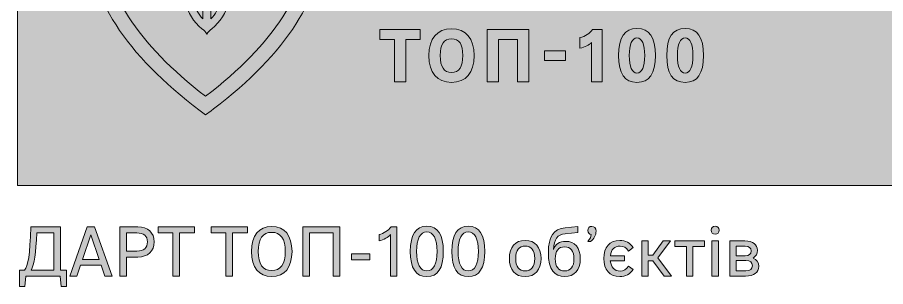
# Model space of a CAD drawing. Header units: millimetres. Extents: x -1334 to 1514, y -1037 to 10.
# Drawn here: x -1071.6 to -948.5, y -1036.4 to -998.2 of the extents above; entities that cross this region are included whole.
import ezdxf

# ---------------------------------------------------------------- set-up
doc = ezdxf.new("R2010")
doc.units = ezdxf.units.MM
doc.header["$MEASUREMENT"] = 0
doc.layers.add('bg', color=7, linetype='Continuous', lineweight=0)
doc.layers.add('icons', color=7, linetype='Continuous', lineweight=0)

# ---------------------------------------------------------------- blocks, each defined once
blk = doc.blocks.new('Block_4')
at = {"layer": 'bg'}
for points in [[(-1020.22, -1001.32), (-1018.15, -1001.32), (-1018.15, -1007.31), (-1016.54, -1007.31), (-1016.54, -1001.32), (-1014.48, -1001.32), (-1014.48, -999.9), (-1020.22, -999.9)], [(-1005, -1007.31), (-1003.39, -1007.31), (-1003.39, -1001.32), (-1000.68, -1001.32), (-1000.68, -1007.31), (-999.07, -1007.31), (-999.07, -999.9), (-1005, -999.9)], [(-996.89, -1004.31), (-993.89, -1004.31), (-993.89, -1002.94), (-996.89, -1002.94)]]:
    blk.add_lwpolyline(points, close=True, dxfattribs=at)
for points, knots in [([(-1044.93, -970), (-1054.15, -970), (-1061.63, -977.47), (-1061.63, -986.68), (-1061.63, -995.2), (-1056.29, -1003.44), (-1045.72, -1011.41), (-1045.72, -1011.41), (-1044.93, -1012), (-1044.93, -1012), (-1044.93, -1012), (-1044.14, -1011.41), (-1044.14, -1011.41), (-1044.14, -1011.41), (-1043.82, -1011.17), (-1043.82, -1011.17), (-1033.45, -1003.28), (-1028.21, -995.11), (-1028.21, -986.68), (-1028.21, -977.47), (-1035.7, -970), (-1044.93, -970)], [0, 0, 0, 0, 1, 1, 1, 2, 2, 2, 3, 3, 3, 4, 4, 4, 5, 5, 5, 6, 6, 6, 7, 7, 7, 7]), ([(-1044.93, -1009.37), (-1054.62, -1001.94), (-1059.53, -994.31), (-1059.53, -986.68), (-1059.53, -978.64), (-1052.98, -972.1), (-1044.93, -972.1), (-1036.87, -972.1), (-1030.32, -978.64), (-1030.32, -986.68), (-1030.32, -994.31), (-1035.23, -1001.95), (-1044.93, -1009.37)], [0, 0, 0, 0, 1, 1, 1, 2, 2, 2, 3, 3, 3, 4, 4, 4, 4]), ([(-1041.58, -985.16), (-1041.58, -985.16), (-1042.14, -989.78), (-1042.14, -989.78), (-1042.14, -989.78), (-1041.89, -989.76), (-1041.89, -989.76), (-1041.36, -989.76), (-1040.88, -990.13), (-1040.78, -990.67), (-1040.65, -991.28), (-1041.05, -991.88), (-1041.67, -992), (-1041.67, -992), (-1042.36, -992.14), (-1042.36, -992.14), (-1042.59, -991.7), (-1042.82, -991.27), (-1043.04, -990.82), (-1043.69, -989.21), (-1044.22, -987.55), (-1044.18, -985.79), (-1044.16, -983.89), (-1043.92, -982), (-1043.89, -980.12), (-1043.89, -979.25), (-1044.21, -978.47), (-1044.75, -977.87), (-1044.75, -977.87), (-1044.75, -977.87), (-1044.75, -977.87), (-1045.29, -978.47), (-1045.61, -979.25), (-1045.61, -980.12), (-1045.58, -982.01), (-1045.35, -983.9), (-1045.33, -985.79), (-1045.28, -987.55), (-1045.82, -989.2), (-1046.46, -990.82), (-1046.68, -991.27), (-1046.91, -991.7), (-1047.14, -992.14), (-1047.14, -992.14), (-1047.83, -992), (-1047.83, -992), (-1048.45, -991.88), (-1048.85, -991.28), (-1048.72, -990.67), (-1048.62, -990.13), (-1048.14, -989.76), (-1047.61, -989.76), (-1047.61, -989.76), (-1047.36, -989.78), (-1047.36, -989.78), (-1047.36, -989.78), (-1047.92, -985.16), (-1047.92, -985.16), (-1048.1, -983.1), (-1049.17, -981.29), (-1050.74, -980.12), (-1051.01, -979.91), (-1051.3, -979.73), (-1051.6, -979.57), (-1051.6, -979.57), (-1051.6, -995.99), (-1051.6, -995.99), (-1051.6, -995.99), (-1047.78, -995.99), (-1047.78, -995.99), (-1047.5, -997.53), (-1046.64, -998.87), (-1045.45, -999.79), (-1045.16, -999.99), (-1044.92, -1000.24), (-1044.75, -1000.54), (-1044.58, -1000.24), (-1044.34, -999.99), (-1044.05, -999.79), (-1042.86, -998.87), (-1042, -997.53), (-1041.72, -995.99), (-1041.72, -995.99), (-1037.9, -995.99), (-1037.9, -995.99), (-1037.9, -995.99), (-1037.9, -979.57), (-1037.9, -979.57), (-1038.2, -979.73), (-1038.49, -979.91), (-1038.76, -980.12), (-1040.33, -981.29), (-1041.4, -983.1), (-1041.58, -985.16)], [0, 0, 0, 0, 1, 1, 1, 2, 2, 2, 3, 3, 3, 4, 4, 4, 5, 5, 5, 6, 6, 6, 7, 7, 7, 8, 8, 8, 9, 9, 9, 10, 10, 10, 11, 11, 11, 12, 12, 12, 13, 13, 13, 14, 14, 14, 15, 15, 15, 16, 16, 16, 17, 17, 17, 18, 18, 18, 19, 19, 19, 20, 20, 20, 21, 21, 21, 22, 22, 22, 23, 23, 23, 24, 24, 24, 25, 25, 25, 26, 26, 26, 27, 27, 27, 28, 28, 28, 29, 29, 29, 30, 30, 30, 31, 31, 31, 31]), ([(-1045.32, -998.39), (-1045.95, -997.73), (-1046.41, -996.92), (-1046.62, -996.01), (-1046.62, -996.01), (-1045.32, -996.01), (-1045.32, -996.01), (-1045.32, -996.01), (-1045.32, -998.39), (-1045.32, -998.39)], [0, 0, 0, 0, 1, 1, 1, 2, 2, 2, 3, 3, 3, 3]), ([(-1044.18, -998.39), (-1044.18, -998.39), (-1044.18, -996.01), (-1044.18, -996.01), (-1044.18, -996.01), (-1042.88, -996.01), (-1042.88, -996.01), (-1043.09, -996.92), (-1043.55, -997.74), (-1044.18, -998.39)], [0, 0, 0, 0, 1, 1, 1, 2, 2, 2, 3, 3, 3, 3]), ([(-1010.05, -999.81), (-1012.1, -999.81), (-1013.26, -1001.17), (-1013.26, -1003.6), (-1013.26, -1006.03), (-1012.1, -1007.4), (-1010.05, -1007.4), (-1008.01, -1007.4), (-1006.85, -1006.03), (-1006.85, -1003.6), (-1006.85, -1001.17), (-1008.01, -999.81), (-1010.05, -999.81)], [0, 0, 0, 0, 1, 1, 1, 2, 2, 2, 3, 3, 3, 4, 4, 4, 4]), ([(-991.84, -1001.05), (-991.84, -1001.05), (-991.84, -1002.53), (-991.84, -1002.53), (-991.18, -1002.42), (-990.48, -1002.1), (-990.19, -1001.73), (-990.19, -1001.73), (-990.19, -1007.31), (-990.19, -1007.31), (-990.19, -1007.31), (-988.68, -1007.31), (-988.68, -1007.31), (-988.68, -1007.31), (-988.68, -999.9), (-988.68, -999.9), (-988.68, -999.9), (-990.05, -999.9), (-990.05, -999.9), (-990.39, -1000.43), (-991.12, -1000.92), (-991.84, -1001.05)], [0, 0, 0, 0, 1, 1, 1, 2, 2, 2, 3, 3, 3, 4, 4, 4, 5, 5, 5, 6, 6, 6, 7, 7, 7, 7]), ([(-983.75, -999.76), (-985.51, -999.76), (-986.35, -1001.01), (-986.35, -1003.59), (-986.35, -1006.16), (-985.51, -1007.4), (-983.75, -1007.4), (-981.98, -1007.4), (-981.14, -1006.16), (-981.14, -1003.59), (-981.14, -1001.01), (-981.98, -999.76), (-983.75, -999.76)], [0, 0, 0, 0, 1, 1, 1, 2, 2, 2, 3, 3, 3, 4, 4, 4, 4]), ([(-976.92, -999.76), (-978.69, -999.76), (-979.52, -1001.01), (-979.52, -1003.59), (-979.52, -1006.16), (-978.69, -1007.4), (-976.92, -1007.4), (-975.15, -1007.4), (-974.32, -1006.16), (-974.32, -1003.59), (-974.32, -1001.01), (-975.15, -999.76), (-976.92, -999.76)], [0, 0, 0, 0, 1, 1, 1, 2, 2, 2, 3, 3, 3, 4, 4, 4, 4]), ([(-1010.05, -1006), (-1011.12, -1006), (-1011.65, -1005.2), (-1011.65, -1003.6), (-1011.65, -1002), (-1011.12, -1001.21), (-1010.05, -1001.21), (-1008.98, -1001.21), (-1008.45, -1002), (-1008.45, -1003.58), (-1008.45, -1005.2), (-1008.98, -1006), (-1010.05, -1006)], [0, 0, 0, 0, 1, 1, 1, 2, 2, 2, 3, 3, 3, 4, 4, 4, 4]), ([(-983.75, -1006.08), (-984.45, -1006.08), (-984.85, -1005.19), (-984.85, -1003.59), (-984.85, -1001.99), (-984.45, -1001.09), (-983.75, -1001.09), (-983.04, -1001.09), (-982.65, -1001.99), (-982.65, -1003.59), (-982.65, -1005.19), (-983.04, -1006.08), (-983.75, -1006.08)], [0, 0, 0, 0, 1, 1, 1, 2, 2, 2, 3, 3, 3, 4, 4, 4, 4]), ([(-976.92, -1006.08), (-977.63, -1006.08), (-978.02, -1005.19), (-978.02, -1003.59), (-978.02, -1001.99), (-977.63, -1001.09), (-976.92, -1001.09), (-976.21, -1001.09), (-975.82, -1001.99), (-975.82, -1003.59), (-975.82, -1005.19), (-976.21, -1006.08), (-976.92, -1006.08)], [0, 0, 0, 0, 1, 1, 1, 2, 2, 2, 3, 3, 3, 4, 4, 4, 4])]:
    blk.add_open_spline(points, degree=3, knots=knots, dxfattribs=at)
blk = doc.blocks.new('Block_34')
at = {"layer": 'icons', "true_color": 0x231f20, "transparency": 33554687}
h = blk.add_hatch(color=250, dxfattribs=at)
h.dxf.hatch_style = 2
edge = h.paths.add_edge_path()
edge.add_spline(control_points=[(-1066.47, -1034.04), (-1066.47, -1034.04), (-1066.47, -1028.74), (-1066.47, -1028.74), (-1066.47, -1028.74), (-1068.88, -1028.74), (-1068.88, -1028.74), (-1069.03, -1031.66), (-1069.21, -1033.19), (-1069.67, -1034.04), (-1069.67, -1034.04), (-1066.47, -1034.04), (-1066.47, -1034.04)], knot_values=[0, 0, 0, 0, 1, 1, 1, 2, 2, 2, 3, 3, 3, 4, 4, 4, 4], degree=3, periodic=0)
edge = h.paths.add_edge_path()
edge.add_spline(control_points=[(-1071.33, -1034.04), (-1071.33, -1034.04), (-1070.64, -1034.04), (-1070.64, -1034.04), (-1070.06, -1033.36), (-1069.88, -1031.91), (-1069.7, -1027.89), (-1069.7, -1027.89), (-1065.53, -1027.89), (-1065.53, -1027.89), (-1065.53, -1027.89), (-1065.53, -1034.04), (-1065.53, -1034.04), (-1065.53, -1034.04), (-1064.66, -1034.04), (-1064.66, -1034.04), (-1064.66, -1034.04), (-1064.66, -1036.36), (-1064.66, -1036.36), (-1064.66, -1036.36), (-1065.41, -1036.36), (-1065.41, -1036.36), (-1065.41, -1036.36), (-1065.56, -1034.86), (-1065.56, -1034.86), (-1065.56, -1034.86), (-1070.44, -1034.86), (-1070.44, -1034.86), (-1070.44, -1034.86), (-1070.59, -1036.36), (-1070.59, -1036.36), (-1070.59, -1036.36), (-1071.33, -1036.36), (-1071.33, -1036.36), (-1071.33, -1036.36), (-1071.33, -1034.04), (-1071.33, -1034.04)], knot_values=[0, 0, 0, 0, 1, 1, 1, 2, 2, 2, 3, 3, 3, 4, 4, 4, 5, 5, 5, 6, 6, 6, 7, 7, 7, 8, 8, 8, 9, 9, 9, 10, 10, 10, 11, 11, 11, 12, 12, 12, 12], degree=3, periodic=0)
h = blk.add_hatch(color=250, dxfattribs=at)
h.dxf.hatch_style = 2
edge = h.paths.add_edge_path()
edge.add_spline(control_points=[(-1060.02, -1032.5), (-1060.02, -1032.5), (-1061.21, -1029.03), (-1061.21, -1029.03), (-1061.21, -1029.03), (-1062.4, -1032.5), (-1062.4, -1032.5), (-1062.4, -1032.5), (-1060.02, -1032.5), (-1060.02, -1032.5)], knot_values=[0, 0, 0, 0, 1, 1, 1, 2, 2, 2, 3, 3, 3, 3], degree=3, periodic=0)
edge = h.paths.add_edge_path()
edge.add_spline(control_points=[(-1059.75, -1033.3), (-1059.75, -1033.3), (-1062.67, -1033.3), (-1062.67, -1033.3), (-1062.67, -1033.3), (-1063.2, -1034.86), (-1063.2, -1034.86), (-1063.2, -1034.86), (-1064.21, -1034.86), (-1064.21, -1034.86), (-1064.21, -1034.86), (-1061.73, -1027.89), (-1061.73, -1027.89), (-1061.73, -1027.89), (-1060.68, -1027.89), (-1060.68, -1027.89), (-1060.68, -1027.89), (-1058.21, -1034.86), (-1058.21, -1034.86), (-1058.21, -1034.86), (-1059.21, -1034.86), (-1059.21, -1034.86), (-1059.21, -1034.86), (-1059.75, -1033.3), (-1059.75, -1033.3)], knot_values=[0, 0, 0, 0, 1, 1, 1, 2, 2, 2, 3, 3, 3, 4, 4, 4, 5, 5, 5, 6, 6, 6, 7, 7, 7, 8, 8, 8, 8], degree=3, periodic=0)
h = blk.add_hatch(color=250, dxfattribs=at)
h.dxf.hatch_style = 2
edge = h.paths.add_edge_path()
edge.add_spline(control_points=[(-1054.68, -1028.74), (-1054.68, -1028.74), (-1056.17, -1028.74), (-1056.17, -1028.74), (-1056.17, -1028.74), (-1056.17, -1031.32), (-1056.17, -1031.32), (-1056.17, -1031.32), (-1054.67, -1031.32), (-1054.67, -1031.32), (-1053.72, -1031.32), (-1053.19, -1030.85), (-1053.19, -1030.01), (-1053.19, -1029.18), (-1053.72, -1028.74), (-1054.68, -1028.74)], knot_values=[0, 0, 0, 0, 1, 1, 1, 2, 2, 2, 3, 3, 3, 4, 4, 4, 5, 5, 5, 5], degree=3, periodic=0)
edge = h.paths.add_edge_path()
edge.add_spline(control_points=[(-1056.17, -1034.86), (-1056.17, -1034.86), (-1057.11, -1034.86), (-1057.11, -1034.86), (-1057.11, -1034.86), (-1057.11, -1027.89), (-1057.11, -1027.89), (-1057.11, -1027.89), (-1054.55, -1027.89), (-1054.55, -1027.89), (-1053.13, -1027.89), (-1052.23, -1028.71), (-1052.23, -1030.01), (-1052.23, -1031.33), (-1053.14, -1032.16), (-1054.55, -1032.16), (-1054.55, -1032.16), (-1056.17, -1032.16), (-1056.17, -1032.16), (-1056.17, -1032.16), (-1056.17, -1034.86), (-1056.17, -1034.86)], knot_values=[0, 0, 0, 0, 1, 1, 1, 2, 2, 2, 3, 3, 3, 4, 4, 4, 5, 5, 5, 6, 6, 6, 7, 7, 7, 7], degree=3, periodic=0)
h = blk.add_hatch(color=250, dxfattribs=at)
h.dxf.hatch_style = 2
edge = h.paths.add_edge_path()
edge.add_spline(control_points=[(-1048.62, -1034.86), (-1048.62, -1034.86), (-1049.57, -1034.86), (-1049.57, -1034.86), (-1049.57, -1034.86), (-1049.57, -1028.74), (-1049.57, -1028.74), (-1049.57, -1028.74), (-1051.68, -1028.74), (-1051.68, -1028.74), (-1051.68, -1028.74), (-1051.68, -1027.89), (-1051.68, -1027.89), (-1051.68, -1027.89), (-1046.5, -1027.89), (-1046.5, -1027.89), (-1046.5, -1027.89), (-1046.5, -1028.74), (-1046.5, -1028.74), (-1046.5, -1028.74), (-1048.62, -1028.74), (-1048.62, -1028.74), (-1048.62, -1028.74), (-1048.62, -1034.86), (-1048.62, -1034.86)], knot_values=[0, 0, 0, 0, 1, 1, 1, 2, 2, 2, 3, 3, 3, 4, 4, 4, 5, 5, 5, 6, 6, 6, 7, 7, 7, 8, 8, 8, 8], degree=3, periodic=0)
h = blk.add_hatch(color=250, dxfattribs=at)
h.dxf.hatch_style = 2
edge = h.paths.add_edge_path()
edge.add_spline(control_points=[(-1041.1, -1034.86), (-1041.1, -1034.86), (-1042.05, -1034.86), (-1042.05, -1034.86), (-1042.05, -1034.86), (-1042.05, -1028.74), (-1042.05, -1028.74), (-1042.05, -1028.74), (-1044.16, -1028.74), (-1044.16, -1028.74), (-1044.16, -1028.74), (-1044.16, -1027.89), (-1044.16, -1027.89), (-1044.16, -1027.89), (-1038.98, -1027.89), (-1038.98, -1027.89), (-1038.98, -1027.89), (-1038.98, -1028.74), (-1038.98, -1028.74), (-1038.98, -1028.74), (-1041.1, -1028.74), (-1041.1, -1028.74), (-1041.1, -1028.74), (-1041.1, -1034.86), (-1041.1, -1034.86)], knot_values=[0, 0, 0, 0, 1, 1, 1, 2, 2, 2, 3, 3, 3, 4, 4, 4, 5, 5, 5, 6, 6, 6, 7, 7, 7, 8, 8, 8, 8], degree=3, periodic=0)
h = blk.add_hatch(color=250, dxfattribs=at)
h.dxf.hatch_style = 2
edge = h.paths.add_edge_path()
edge.add_spline(control_points=[(-1037.48, -1031.38), (-1037.48, -1033.13), (-1036.81, -1034.09), (-1035.55, -1034.09), (-1034.3, -1034.09), (-1033.63, -1033.13), (-1033.63, -1031.37), (-1033.63, -1029.6), (-1034.3, -1028.66), (-1035.55, -1028.66), (-1036.81, -1028.66), (-1037.48, -1029.61), (-1037.48, -1031.38)], knot_values=[0, 0, 0, 0, 1, 1, 1, 2, 2, 2, 3, 3, 3, 4, 4, 4, 4], degree=3, periodic=0)
edge = h.paths.add_edge_path()
edge.add_spline(control_points=[(-1032.68, -1031.38), (-1032.68, -1033.64), (-1033.73, -1034.94), (-1035.55, -1034.94), (-1037.38, -1034.94), (-1038.43, -1033.64), (-1038.43, -1031.38), (-1038.43, -1029.1), (-1037.38, -1027.81), (-1035.55, -1027.81), (-1033.73, -1027.81), (-1032.68, -1029.1), (-1032.68, -1031.38)], knot_values=[0, 0, 0, 0, 1, 1, 1, 2, 2, 2, 3, 3, 3, 4, 4, 4, 4], degree=3, periodic=0)
h = blk.add_hatch(color=250, dxfattribs=at)
h.dxf.hatch_style = 2
edge = h.paths.add_edge_path()
edge.add_spline(control_points=[(-1030.21, -1034.86), (-1030.21, -1034.86), (-1031.16, -1034.86), (-1031.16, -1034.86), (-1031.16, -1034.86), (-1031.16, -1027.89), (-1031.16, -1027.89), (-1031.16, -1027.89), (-1025.89, -1027.89), (-1025.89, -1027.89), (-1025.89, -1027.89), (-1025.89, -1034.86), (-1025.89, -1034.86), (-1025.89, -1034.86), (-1026.84, -1034.86), (-1026.84, -1034.86), (-1026.84, -1034.86), (-1026.84, -1028.74), (-1026.84, -1028.74), (-1026.84, -1028.74), (-1030.21, -1028.74), (-1030.21, -1028.74), (-1030.21, -1028.74), (-1030.21, -1034.86), (-1030.21, -1034.86)], knot_values=[0, 0, 0, 0, 1, 1, 1, 2, 2, 2, 3, 3, 3, 4, 4, 4, 5, 5, 5, 6, 6, 6, 7, 7, 7, 8, 8, 8, 8], degree=3, periodic=0)
h = blk.add_hatch(color=250, dxfattribs=at)
h.dxf.hatch_style = 2
edge = h.paths.add_edge_path()
edge.add_spline(control_points=[(-1017.8, -1034.86), (-1017.8, -1034.86), (-1018.7, -1034.86), (-1018.7, -1034.86), (-1018.7, -1034.86), (-1018.7, -1028.98), (-1018.7, -1028.98), (-1018.99, -1029.34), (-1019.68, -1029.7), (-1020.33, -1029.87), (-1020.33, -1029.87), (-1020.33, -1028.99), (-1020.33, -1028.99), (-1019.66, -1028.81), (-1019.01, -1028.39), (-1018.63, -1027.89), (-1018.63, -1027.89), (-1017.8, -1027.89), (-1017.8, -1027.89), (-1017.8, -1027.89), (-1017.8, -1034.86), (-1017.8, -1034.86)], knot_values=[0, 0, 0, 0, 1, 1, 1, 2, 2, 2, 3, 3, 3, 4, 4, 4, 5, 5, 5, 6, 6, 6, 7, 7, 7, 7], degree=3, periodic=0)
h = blk.add_hatch(color=250, dxfattribs=at)
h.dxf.hatch_style = 2
edge = h.paths.add_edge_path()
edge.add_spline(control_points=[(-1015, -1031.37), (-1015, -1033.15), (-1014.49, -1034.14), (-1013.56, -1034.14), (-1012.62, -1034.14), (-1012.11, -1033.15), (-1012.11, -1031.37), (-1012.11, -1029.57), (-1012.62, -1028.59), (-1013.56, -1028.59), (-1014.49, -1028.59), (-1015, -1029.57), (-1015, -1031.37)], knot_values=[0, 0, 0, 0, 1, 1, 1, 2, 2, 2, 3, 3, 3, 4, 4, 4, 4], degree=3, periodic=0)
edge = h.paths.add_edge_path()
edge.add_spline(control_points=[(-1013.56, -1027.79), (-1011.99, -1027.79), (-1011.22, -1028.99), (-1011.22, -1031.37), (-1011.22, -1033.73), (-1011.99, -1034.94), (-1013.56, -1034.94), (-1015.11, -1034.94), (-1015.9, -1033.73), (-1015.9, -1031.37), (-1015.9, -1028.99), (-1015.11, -1027.79), (-1013.56, -1027.79)], knot_values=[0, 0, 0, 0, 1, 1, 1, 2, 2, 2, 3, 3, 3, 4, 4, 4, 4], degree=3, periodic=0)
h = blk.add_hatch(color=250, dxfattribs=at)
h.dxf.hatch_style = 2
edge = h.paths.add_edge_path()
edge.add_spline(control_points=[(-1009.12, -1031.37), (-1009.12, -1033.15), (-1008.61, -1034.14), (-1007.68, -1034.14), (-1006.74, -1034.14), (-1006.23, -1033.15), (-1006.23, -1031.37), (-1006.23, -1029.57), (-1006.74, -1028.59), (-1007.68, -1028.59), (-1008.61, -1028.59), (-1009.12, -1029.57), (-1009.12, -1031.37)], knot_values=[0, 0, 0, 0, 1, 1, 1, 2, 2, 2, 3, 3, 3, 4, 4, 4, 4], degree=3, periodic=0)
edge = h.paths.add_edge_path()
edge.add_spline(control_points=[(-1007.68, -1027.79), (-1006.11, -1027.79), (-1005.34, -1028.99), (-1005.34, -1031.37), (-1005.34, -1033.73), (-1006.11, -1034.94), (-1007.68, -1034.94), (-1009.23, -1034.94), (-1010.02, -1033.73), (-1010.02, -1031.37), (-1010.02, -1028.99), (-1009.23, -1027.79), (-1007.68, -1027.79)], knot_values=[0, 0, 0, 0, 1, 1, 1, 2, 2, 2, 3, 3, 3, 4, 4, 4, 4], degree=3, periodic=0)
h = blk.add_hatch(color=250, dxfattribs=at)
h.dxf.hatch_style = 2
edge = h.paths.add_edge_path()
edge.add_spline(control_points=[(-994.02, -1034.14), (-993.16, -1034.14), (-992.69, -1033.54), (-992.69, -1032.42), (-992.69, -1031.32), (-993.16, -1030.72), (-994.02, -1030.72), (-994.87, -1030.72), (-995.34, -1031.32), (-995.34, -1032.42), (-995.34, -1033.53), (-994.87, -1034.14), (-994.02, -1034.14)], knot_values=[0, 0, 0, 0, 1, 1, 1, 2, 2, 2, 3, 3, 3, 4, 4, 4, 4], degree=3, periodic=0)
edge = h.paths.add_edge_path()
edge.add_spline(control_points=[(-992.16, -1028.67), (-992.16, -1028.67), (-993.94, -1028.85), (-993.94, -1028.85), (-995.04, -1028.96), (-995.53, -1029.64), (-995.58, -1031.08), (-995.37, -1030.37), (-994.73, -1029.94), (-993.88, -1029.94), (-992.56, -1029.94), (-991.79, -1030.84), (-991.79, -1032.41), (-991.79, -1034.03), (-992.6, -1034.94), (-994.02, -1034.94), (-995.43, -1034.94), (-996.32, -1034.01), (-996.32, -1031.53), (-996.32, -1029.27), (-995.58, -1028.17), (-993.95, -1028), (-993.95, -1028), (-992.16, -1027.81), (-992.16, -1027.81), (-992.16, -1027.81), (-992.16, -1028.67), (-992.16, -1028.67)], knot_values=[0, 0, 0, 0, 1, 1, 1, 2, 2, 2, 3, 3, 3, 4, 4, 4, 5, 5, 5, 6, 6, 6, 7, 7, 7, 8, 8, 8, 9, 9, 9, 9], degree=3, periodic=0)
h = blk.add_hatch(color=250, dxfattribs=at)
h.dxf.hatch_style = 2
edge = h.paths.add_edge_path()
edge.add_spline(control_points=[(-990.14, -1027.81), (-989.79, -1027.81), (-989.55, -1028.06), (-989.55, -1028.51), (-989.55, -1029.01), (-989.85, -1029.6), (-990.35, -1029.97), (-990.35, -1029.97), (-990.73, -1029.97), (-990.73, -1029.97), (-990.39, -1029.55), (-990.26, -1029.3), (-990.23, -1028.96), (-990.53, -1028.92), (-990.72, -1028.71), (-990.72, -1028.4), (-990.72, -1028.06), (-990.48, -1027.81), (-990.14, -1027.81)], knot_values=[0, 0, 0, 0, 1, 1, 1, 2, 2, 2, 3, 3, 3, 4, 4, 4, 5, 5, 5, 6, 6, 6, 6], degree=3, periodic=0)
h = blk.add_hatch(color=250, dxfattribs=at)
h.dxf.hatch_style = 2
edge = h.paths.add_edge_path()
edge.add_spline(control_points=[(-972.21, -1034.86), (-972.21, -1034.86), (-973.11, -1034.86), (-973.11, -1034.86), (-973.11, -1034.86), (-973.11, -1029.88), (-973.11, -1029.88), (-973.11, -1029.88), (-972.21, -1029.88), (-972.21, -1029.88), (-972.21, -1029.88), (-972.21, -1034.86), (-972.21, -1034.86)], knot_values=[0, 0, 0, 0, 1, 1, 1, 2, 2, 2, 3, 3, 3, 4, 4, 4, 4], degree=3, periodic=0)
edge = h.paths.add_edge_path()
edge.add_spline(control_points=[(-972.66, -1027.79), (-972.33, -1027.79), (-972.09, -1028.03), (-972.09, -1028.36), (-972.09, -1028.69), (-972.33, -1028.93), (-972.66, -1028.93), (-972.99, -1028.93), (-973.24, -1028.69), (-973.24, -1028.36), (-973.24, -1028.03), (-972.99, -1027.79), (-972.66, -1027.79)], knot_values=[0, 0, 0, 0, 1, 1, 1, 2, 2, 2, 3, 3, 3, 4, 4, 4, 4], degree=3, periodic=0)
h = blk.add_hatch(color=250, dxfattribs=at)
h.dxf.hatch_style = 2
edge = h.paths.add_edge_path()
edge.add_spline(control_points=[(-999.61, -1034.14), (-998.74, -1034.14), (-998.26, -1033.52), (-998.26, -1032.37), (-998.26, -1031.22), (-998.74, -1030.6), (-999.61, -1030.6), (-1000.47, -1030.6), (-1000.95, -1031.22), (-1000.95, -1032.37), (-1000.95, -1033.52), (-1000.47, -1034.14), (-999.61, -1034.14)], knot_values=[0, 0, 0, 0, 1, 1, 1, 2, 2, 2, 3, 3, 3, 4, 4, 4, 4], degree=3, periodic=0)
edge = h.paths.add_edge_path()
edge.add_spline(control_points=[(-999.61, -1034.94), (-1001.03, -1034.94), (-1001.85, -1034.01), (-1001.85, -1032.37), (-1001.85, -1030.74), (-1001.03, -1029.8), (-999.61, -1029.8), (-998.18, -1029.8), (-997.36, -1030.74), (-997.36, -1032.37), (-997.36, -1034.01), (-998.18, -1034.94), (-999.61, -1034.94)], knot_values=[0, 0, 0, 0, 1, 1, 1, 2, 2, 2, 3, 3, 3, 4, 4, 4, 4], degree=3, periodic=0)
h = blk.add_hatch(color=250, dxfattribs=at)
h.dxf.hatch_style = 2
edge = h.paths.add_edge_path()
edge.add_spline(control_points=[(-987.52, -1031.97), (-987.52, -1031.97), (-985.53, -1031.97), (-985.53, -1031.97), (-985.53, -1031.97), (-985.53, -1032.71), (-985.53, -1032.71), (-985.53, -1032.71), (-987.53, -1032.71), (-987.53, -1032.71), (-987.43, -1033.63), (-986.94, -1034.15), (-986.15, -1034.15), (-985.64, -1034.15), (-985.27, -1033.92), (-984.97, -1033.44), (-984.97, -1033.44), (-984.3, -1033.92), (-984.3, -1033.92), (-984.75, -1034.6), (-985.35, -1034.94), (-986.19, -1034.94), (-987.62, -1034.94), (-988.45, -1034.01), (-988.45, -1032.37), (-988.45, -1030.74), (-987.62, -1029.8), (-986.19, -1029.8), (-985.36, -1029.8), (-984.75, -1030.13), (-984.3, -1030.83), (-984.3, -1030.83), (-984.97, -1031.31), (-984.97, -1031.31), (-985.26, -1030.84), (-985.64, -1030.6), (-986.15, -1030.6), (-986.93, -1030.6), (-987.42, -1031.1), (-987.52, -1031.97)], knot_values=[0, 0, 0, 0, 1, 1, 1, 2, 2, 2, 3, 3, 3, 4, 4, 4, 5, 5, 5, 6, 6, 6, 7, 7, 7, 8, 8, 8, 9, 9, 9, 10, 10, 10, 11, 11, 11, 12, 12, 12, 13, 13, 13, 13], degree=3, periodic=0)
h = blk.add_hatch(color=250, dxfattribs=at)
h.dxf.hatch_style = 2
edge = h.paths.add_edge_path()
edge.add_spline(control_points=[(-982.18, -1032.7), (-982.18, -1032.7), (-982.18, -1034.86), (-982.18, -1034.86), (-982.18, -1034.86), (-983.07, -1034.86), (-983.07, -1034.86), (-983.07, -1034.86), (-983.07, -1029.88), (-983.07, -1029.88), (-983.07, -1029.88), (-982.18, -1029.88), (-982.18, -1029.88), (-982.18, -1029.88), (-982.18, -1031.88), (-982.18, -1031.88), (-982.18, -1031.88), (-981.51, -1031.88), (-981.51, -1031.88), (-981.51, -1031.88), (-980.04, -1029.88), (-980.04, -1029.88), (-980.04, -1029.88), (-978.99, -1029.88), (-978.99, -1029.88), (-978.99, -1029.88), (-980.77, -1032.29), (-980.77, -1032.29), (-980.77, -1032.29), (-978.85, -1034.86), (-978.85, -1034.86), (-978.85, -1034.86), (-979.91, -1034.86), (-979.91, -1034.86), (-979.91, -1034.86), (-981.51, -1032.7), (-981.51, -1032.7), (-981.51, -1032.7), (-982.18, -1032.7), (-982.18, -1032.7)], knot_values=[0, 0, 0, 0, 1, 1, 1, 2, 2, 2, 3, 3, 3, 4, 4, 4, 5, 5, 5, 6, 6, 6, 7, 7, 7, 8, 8, 8, 9, 9, 9, 10, 10, 10, 11, 11, 11, 12, 12, 12, 13, 13, 13, 13], degree=3, periodic=0)
h = blk.add_hatch(color=250, dxfattribs=at)
h.dxf.hatch_style = 2
edge = h.paths.add_edge_path()
edge.add_spline(control_points=[(-978.37, -1029.88), (-978.37, -1029.88), (-974.19, -1029.88), (-974.19, -1029.88), (-974.19, -1029.88), (-974.19, -1030.65), (-974.19, -1030.65), (-974.19, -1030.65), (-975.83, -1030.65), (-975.83, -1030.65), (-975.83, -1030.65), (-975.83, -1034.86), (-975.83, -1034.86), (-975.83, -1034.86), (-976.73, -1034.86), (-976.73, -1034.86), (-976.73, -1034.86), (-976.73, -1030.65), (-976.73, -1030.65), (-976.73, -1030.65), (-978.37, -1030.65), (-978.37, -1030.65), (-978.37, -1030.65), (-978.37, -1029.88), (-978.37, -1029.88)], knot_values=[0, 0, 0, 0, 1, 1, 1, 2, 2, 2, 3, 3, 3, 4, 4, 4, 5, 5, 5, 6, 6, 6, 7, 7, 7, 8, 8, 8, 8], degree=3, periodic=0)
h = blk.add_hatch(color=250, dxfattribs=at)
h.dxf.hatch_style = 2
edge = h.paths.add_edge_path()
edge.add_spline(control_points=[(-968.29, -1034.14), (-967.71, -1034.14), (-967.38, -1033.87), (-967.38, -1033.39), (-967.38, -1032.93), (-967.71, -1032.66), (-968.29, -1032.66), (-968.29, -1032.66), (-969.67, -1032.66), (-969.67, -1032.66), (-969.67, -1032.66), (-969.67, -1034.14), (-969.67, -1034.14), (-969.67, -1034.14), (-968.29, -1034.14), (-968.29, -1034.14)], knot_values=[0, 0, 0, 0, 1, 1, 1, 2, 2, 2, 3, 3, 3, 4, 4, 4, 5, 5, 5, 5], degree=3, periodic=0)
edge = h.paths.add_edge_path()
edge.add_spline(control_points=[(-968.4, -1032.01), (-967.87, -1032.01), (-967.56, -1031.74), (-967.56, -1031.3), (-967.56, -1030.87), (-967.87, -1030.6), (-968.4, -1030.6), (-968.4, -1030.6), (-969.67, -1030.6), (-969.67, -1030.6), (-969.67, -1030.6), (-969.67, -1032.01), (-969.67, -1032.01), (-969.67, -1032.01), (-968.4, -1032.01), (-968.4, -1032.01)], knot_values=[0, 0, 0, 0, 1, 1, 1, 2, 2, 2, 3, 3, 3, 4, 4, 4, 5, 5, 5, 5], degree=3, periodic=0)
edge = h.paths.add_edge_path()
edge.add_spline(control_points=[(-966.66, -1031.21), (-966.66, -1031.7), (-966.88, -1032.08), (-967.28, -1032.3), (-966.76, -1032.52), (-966.48, -1032.93), (-966.48, -1033.49), (-966.48, -1034.37), (-967.15, -1034.86), (-968.34, -1034.86), (-968.34, -1034.86), (-970.57, -1034.86), (-970.57, -1034.86), (-970.57, -1034.86), (-970.57, -1029.88), (-970.57, -1029.88), (-970.57, -1029.88), (-968.43, -1029.88), (-968.43, -1029.88), (-967.3, -1029.88), (-966.66, -1030.37), (-966.66, -1031.21)], knot_values=[0, 0, 0, 0, 1, 1, 1, 2, 2, 2, 3, 3, 3, 4, 4, 4, 5, 5, 5, 6, 6, 6, 7, 7, 7, 7], degree=3, periodic=0)
h = blk.add_hatch(color=250, dxfattribs=at)
h.dxf.hatch_style = 2
edge = h.paths.add_edge_path()
edge.add_spline(control_points=[(-1021.66, -1032.54), (-1021.66, -1032.54), (-1024.25, -1032.54), (-1024.25, -1032.54), (-1024.25, -1032.54), (-1024.25, -1031.72), (-1024.25, -1031.72), (-1024.25, -1031.72), (-1021.66, -1031.72), (-1021.66, -1031.72), (-1021.66, -1031.72), (-1021.66, -1032.54), (-1021.66, -1032.54)], knot_values=[0, 0, 0, 0, 1, 1, 1, 2, 2, 2, 3, 3, 3, 4, 4, 4, 4], degree=3, periodic=0)
at = {"layer": 'icons'}
for points, knots in [([(-1071.33, -1034.04), (-1071.33, -1034.04), (-1070.64, -1034.04), (-1070.64, -1034.04), (-1070.06, -1033.36), (-1069.88, -1031.91), (-1069.7, -1027.89), (-1069.7, -1027.89), (-1065.53, -1027.89), (-1065.53, -1027.89), (-1065.53, -1027.89), (-1065.53, -1034.04), (-1065.53, -1034.04), (-1065.53, -1034.04), (-1064.66, -1034.04), (-1064.66, -1034.04), (-1064.66, -1034.04), (-1064.66, -1036.36), (-1064.66, -1036.36), (-1064.66, -1036.36), (-1065.41, -1036.36), (-1065.41, -1036.36), (-1065.41, -1036.36), (-1065.56, -1034.86), (-1065.56, -1034.86), (-1065.56, -1034.86), (-1070.44, -1034.86), (-1070.44, -1034.86), (-1070.44, -1034.86), (-1070.59, -1036.36), (-1070.59, -1036.36), (-1070.59, -1036.36), (-1071.33, -1036.36), (-1071.33, -1036.36), (-1071.33, -1036.36), (-1071.33, -1034.04), (-1071.33, -1034.04)], [0, 0, 0, 0, 1, 1, 1, 2, 2, 2, 3, 3, 3, 4, 4, 4, 5, 5, 5, 6, 6, 6, 7, 7, 7, 8, 8, 8, 9, 9, 9, 10, 10, 10, 11, 11, 11, 12, 12, 12, 12]), ([(-1059.75, -1033.3), (-1059.75, -1033.3), (-1062.67, -1033.3), (-1062.67, -1033.3), (-1062.67, -1033.3), (-1063.2, -1034.86), (-1063.2, -1034.86), (-1063.2, -1034.86), (-1064.21, -1034.86), (-1064.21, -1034.86), (-1064.21, -1034.86), (-1061.73, -1027.89), (-1061.73, -1027.89), (-1061.73, -1027.89), (-1060.68, -1027.89), (-1060.68, -1027.89), (-1060.68, -1027.89), (-1058.21, -1034.86), (-1058.21, -1034.86), (-1058.21, -1034.86), (-1059.21, -1034.86), (-1059.21, -1034.86), (-1059.21, -1034.86), (-1059.75, -1033.3), (-1059.75, -1033.3)], [0, 0, 0, 0, 1, 1, 1, 2, 2, 2, 3, 3, 3, 4, 4, 4, 5, 5, 5, 6, 6, 6, 7, 7, 7, 8, 8, 8, 8]), ([(-1056.17, -1034.86), (-1056.17, -1034.86), (-1057.11, -1034.86), (-1057.11, -1034.86), (-1057.11, -1034.86), (-1057.11, -1027.89), (-1057.11, -1027.89), (-1057.11, -1027.89), (-1054.55, -1027.89), (-1054.55, -1027.89), (-1053.13, -1027.89), (-1052.23, -1028.71), (-1052.23, -1030.01), (-1052.23, -1031.33), (-1053.14, -1032.16), (-1054.55, -1032.16), (-1054.55, -1032.16), (-1056.17, -1032.16), (-1056.17, -1032.16), (-1056.17, -1032.16), (-1056.17, -1034.86), (-1056.17, -1034.86)], [0, 0, 0, 0, 1, 1, 1, 2, 2, 2, 3, 3, 3, 4, 4, 4, 5, 5, 5, 6, 6, 6, 7, 7, 7, 7]), ([(-1048.62, -1034.86), (-1048.62, -1034.86), (-1049.57, -1034.86), (-1049.57, -1034.86), (-1049.57, -1034.86), (-1049.57, -1028.74), (-1049.57, -1028.74), (-1049.57, -1028.74), (-1051.68, -1028.74), (-1051.68, -1028.74), (-1051.68, -1028.74), (-1051.68, -1027.89), (-1051.68, -1027.89), (-1051.68, -1027.89), (-1046.5, -1027.89), (-1046.5, -1027.89), (-1046.5, -1027.89), (-1046.5, -1028.74), (-1046.5, -1028.74), (-1046.5, -1028.74), (-1048.62, -1028.74), (-1048.62, -1028.74), (-1048.62, -1028.74), (-1048.62, -1034.86), (-1048.62, -1034.86)], [0, 0, 0, 0, 1, 1, 1, 2, 2, 2, 3, 3, 3, 4, 4, 4, 5, 5, 5, 6, 6, 6, 7, 7, 7, 8, 8, 8, 8]), ([(-1041.1, -1034.86), (-1041.1, -1034.86), (-1042.05, -1034.86), (-1042.05, -1034.86), (-1042.05, -1034.86), (-1042.05, -1028.74), (-1042.05, -1028.74), (-1042.05, -1028.74), (-1044.16, -1028.74), (-1044.16, -1028.74), (-1044.16, -1028.74), (-1044.16, -1027.89), (-1044.16, -1027.89), (-1044.16, -1027.89), (-1038.98, -1027.89), (-1038.98, -1027.89), (-1038.98, -1027.89), (-1038.98, -1028.74), (-1038.98, -1028.74), (-1038.98, -1028.74), (-1041.1, -1028.74), (-1041.1, -1028.74), (-1041.1, -1028.74), (-1041.1, -1034.86), (-1041.1, -1034.86)], [0, 0, 0, 0, 1, 1, 1, 2, 2, 2, 3, 3, 3, 4, 4, 4, 5, 5, 5, 6, 6, 6, 7, 7, 7, 8, 8, 8, 8]), ([(-1032.68, -1031.38), (-1032.68, -1033.64), (-1033.73, -1034.94), (-1035.55, -1034.94), (-1037.38, -1034.94), (-1038.43, -1033.64), (-1038.43, -1031.38), (-1038.43, -1029.1), (-1037.38, -1027.81), (-1035.55, -1027.81), (-1033.73, -1027.81), (-1032.68, -1029.1), (-1032.68, -1031.38)], [0, 0, 0, 0, 1, 1, 1, 2, 2, 2, 3, 3, 3, 4, 4, 4, 4]), ([(-1030.21, -1034.86), (-1030.21, -1034.86), (-1031.16, -1034.86), (-1031.16, -1034.86), (-1031.16, -1034.86), (-1031.16, -1027.89), (-1031.16, -1027.89), (-1031.16, -1027.89), (-1025.89, -1027.89), (-1025.89, -1027.89), (-1025.89, -1027.89), (-1025.89, -1034.86), (-1025.89, -1034.86), (-1025.89, -1034.86), (-1026.84, -1034.86), (-1026.84, -1034.86), (-1026.84, -1034.86), (-1026.84, -1028.74), (-1026.84, -1028.74), (-1026.84, -1028.74), (-1030.21, -1028.74), (-1030.21, -1028.74), (-1030.21, -1028.74), (-1030.21, -1034.86), (-1030.21, -1034.86)], [0, 0, 0, 0, 1, 1, 1, 2, 2, 2, 3, 3, 3, 4, 4, 4, 5, 5, 5, 6, 6, 6, 7, 7, 7, 8, 8, 8, 8]), ([(-1017.8, -1034.86), (-1017.8, -1034.86), (-1018.7, -1034.86), (-1018.7, -1034.86), (-1018.7, -1034.86), (-1018.7, -1028.98), (-1018.7, -1028.98), (-1018.99, -1029.34), (-1019.68, -1029.7), (-1020.33, -1029.87), (-1020.33, -1029.87), (-1020.33, -1028.99), (-1020.33, -1028.99), (-1019.66, -1028.81), (-1019.01, -1028.39), (-1018.63, -1027.89), (-1018.63, -1027.89), (-1017.8, -1027.89), (-1017.8, -1027.89), (-1017.8, -1027.89), (-1017.8, -1034.86), (-1017.8, -1034.86)], [0, 0, 0, 0, 1, 1, 1, 2, 2, 2, 3, 3, 3, 4, 4, 4, 5, 5, 5, 6, 6, 6, 7, 7, 7, 7]), ([(-1013.56, -1027.79), (-1011.99, -1027.79), (-1011.22, -1028.99), (-1011.22, -1031.37), (-1011.22, -1033.73), (-1011.99, -1034.94), (-1013.56, -1034.94), (-1015.11, -1034.94), (-1015.9, -1033.73), (-1015.9, -1031.37), (-1015.9, -1028.99), (-1015.11, -1027.79), (-1013.56, -1027.79)], [0, 0, 0, 0, 1, 1, 1, 2, 2, 2, 3, 3, 3, 4, 4, 4, 4]), ([(-1007.68, -1027.79), (-1006.11, -1027.79), (-1005.34, -1028.99), (-1005.34, -1031.37), (-1005.34, -1033.73), (-1006.11, -1034.94), (-1007.68, -1034.94), (-1009.23, -1034.94), (-1010.02, -1033.73), (-1010.02, -1031.37), (-1010.02, -1028.99), (-1009.23, -1027.79), (-1007.68, -1027.79)], [0, 0, 0, 0, 1, 1, 1, 2, 2, 2, 3, 3, 3, 4, 4, 4, 4]), ([(-992.16, -1028.67), (-992.16, -1028.67), (-993.94, -1028.85), (-993.94, -1028.85), (-995.04, -1028.96), (-995.53, -1029.64), (-995.58, -1031.08), (-995.37, -1030.37), (-994.73, -1029.94), (-993.88, -1029.94), (-992.56, -1029.94), (-991.79, -1030.84), (-991.79, -1032.41), (-991.79, -1034.03), (-992.6, -1034.94), (-994.02, -1034.94), (-995.43, -1034.94), (-996.32, -1034.01), (-996.32, -1031.53), (-996.32, -1029.27), (-995.58, -1028.17), (-993.95, -1028), (-993.95, -1028), (-992.16, -1027.81), (-992.16, -1027.81), (-992.16, -1027.81), (-992.16, -1028.67), (-992.16, -1028.67)], [0, 0, 0, 0, 1, 1, 1, 2, 2, 2, 3, 3, 3, 4, 4, 4, 5, 5, 5, 6, 6, 6, 7, 7, 7, 8, 8, 8, 9, 9, 9, 9]), ([(-990.14, -1027.81), (-989.79, -1027.81), (-989.55, -1028.06), (-989.55, -1028.51), (-989.55, -1029.01), (-989.85, -1029.6), (-990.35, -1029.97), (-990.35, -1029.97), (-990.73, -1029.97), (-990.73, -1029.97), (-990.39, -1029.55), (-990.26, -1029.3), (-990.23, -1028.96), (-990.53, -1028.92), (-990.72, -1028.71), (-990.72, -1028.4), (-990.72, -1028.06), (-990.48, -1027.81), (-990.14, -1027.81)], [0, 0, 0, 0, 1, 1, 1, 2, 2, 2, 3, 3, 3, 4, 4, 4, 5, 5, 5, 6, 6, 6, 6]), ([(-972.66, -1027.79), (-972.33, -1027.79), (-972.09, -1028.03), (-972.09, -1028.36), (-972.09, -1028.69), (-972.33, -1028.93), (-972.66, -1028.93), (-972.99, -1028.93), (-973.24, -1028.69), (-973.24, -1028.36), (-973.24, -1028.03), (-972.99, -1027.79), (-972.66, -1027.79)], [0, 0, 0, 0, 1, 1, 1, 2, 2, 2, 3, 3, 3, 4, 4, 4, 4]), ([(-1066.47, -1034.04), (-1066.47, -1034.04), (-1066.47, -1028.74), (-1066.47, -1028.74), (-1066.47, -1028.74), (-1068.88, -1028.74), (-1068.88, -1028.74), (-1069.03, -1031.66), (-1069.21, -1033.19), (-1069.67, -1034.04), (-1069.67, -1034.04), (-1066.47, -1034.04), (-1066.47, -1034.04)], [0, 0, 0, 0, 1, 1, 1, 2, 2, 2, 3, 3, 3, 4, 4, 4, 4]), ([(-1060.02, -1032.5), (-1060.02, -1032.5), (-1061.21, -1029.03), (-1061.21, -1029.03), (-1061.21, -1029.03), (-1062.4, -1032.5), (-1062.4, -1032.5), (-1062.4, -1032.5), (-1060.02, -1032.5), (-1060.02, -1032.5)], [0, 0, 0, 0, 1, 1, 1, 2, 2, 2, 3, 3, 3, 3]), ([(-1054.68, -1028.74), (-1054.68, -1028.74), (-1056.17, -1028.74), (-1056.17, -1028.74), (-1056.17, -1028.74), (-1056.17, -1031.32), (-1056.17, -1031.32), (-1056.17, -1031.32), (-1054.67, -1031.32), (-1054.67, -1031.32), (-1053.72, -1031.32), (-1053.19, -1030.85), (-1053.19, -1030.01), (-1053.19, -1029.18), (-1053.72, -1028.74), (-1054.68, -1028.74)], [0, 0, 0, 0, 1, 1, 1, 2, 2, 2, 3, 3, 3, 4, 4, 4, 5, 5, 5, 5]), ([(-1037.48, -1031.38), (-1037.48, -1033.13), (-1036.81, -1034.09), (-1035.55, -1034.09), (-1034.3, -1034.09), (-1033.63, -1033.13), (-1033.63, -1031.37), (-1033.63, -1029.6), (-1034.3, -1028.66), (-1035.55, -1028.66), (-1036.81, -1028.66), (-1037.48, -1029.61), (-1037.48, -1031.38)], [0, 0, 0, 0, 1, 1, 1, 2, 2, 2, 3, 3, 3, 4, 4, 4, 4]), ([(-1015, -1031.37), (-1015, -1033.15), (-1014.49, -1034.14), (-1013.56, -1034.14), (-1012.62, -1034.14), (-1012.11, -1033.15), (-1012.11, -1031.37), (-1012.11, -1029.57), (-1012.62, -1028.59), (-1013.56, -1028.59), (-1014.49, -1028.59), (-1015, -1029.57), (-1015, -1031.37)], [0, 0, 0, 0, 1, 1, 1, 2, 2, 2, 3, 3, 3, 4, 4, 4, 4]), ([(-1009.12, -1031.37), (-1009.12, -1033.15), (-1008.61, -1034.14), (-1007.68, -1034.14), (-1006.74, -1034.14), (-1006.23, -1033.15), (-1006.23, -1031.37), (-1006.23, -1029.57), (-1006.74, -1028.59), (-1007.68, -1028.59), (-1008.61, -1028.59), (-1009.12, -1029.57), (-1009.12, -1031.37)], [0, 0, 0, 0, 1, 1, 1, 2, 2, 2, 3, 3, 3, 4, 4, 4, 4]), ([(-999.61, -1034.94), (-1001.03, -1034.94), (-1001.85, -1034.01), (-1001.85, -1032.37), (-1001.85, -1030.74), (-1001.03, -1029.8), (-999.61, -1029.8), (-998.18, -1029.8), (-997.36, -1030.74), (-997.36, -1032.37), (-997.36, -1034.01), (-998.18, -1034.94), (-999.61, -1034.94)], [0, 0, 0, 0, 1, 1, 1, 2, 2, 2, 3, 3, 3, 4, 4, 4, 4]), ([(-999.61, -1034.14), (-998.74, -1034.14), (-998.26, -1033.52), (-998.26, -1032.37), (-998.26, -1031.22), (-998.74, -1030.6), (-999.61, -1030.6), (-1000.47, -1030.6), (-1000.95, -1031.22), (-1000.95, -1032.37), (-1000.95, -1033.52), (-1000.47, -1034.14), (-999.61, -1034.14)], [0, 0, 0, 0, 1, 1, 1, 2, 2, 2, 3, 3, 3, 4, 4, 4, 4]), ([(-994.02, -1034.14), (-993.16, -1034.14), (-992.69, -1033.54), (-992.69, -1032.42), (-992.69, -1031.32), (-993.16, -1030.72), (-994.02, -1030.72), (-994.87, -1030.72), (-995.34, -1031.32), (-995.34, -1032.42), (-995.34, -1033.53), (-994.87, -1034.14), (-994.02, -1034.14)], [0, 0, 0, 0, 1, 1, 1, 2, 2, 2, 3, 3, 3, 4, 4, 4, 4]), ([(-987.52, -1031.97), (-987.52, -1031.97), (-985.53, -1031.97), (-985.53, -1031.97), (-985.53, -1031.97), (-985.53, -1032.71), (-985.53, -1032.71), (-985.53, -1032.71), (-987.53, -1032.71), (-987.53, -1032.71), (-987.43, -1033.63), (-986.94, -1034.15), (-986.15, -1034.15), (-985.64, -1034.15), (-985.27, -1033.92), (-984.97, -1033.44), (-984.97, -1033.44), (-984.3, -1033.92), (-984.3, -1033.92), (-984.75, -1034.6), (-985.35, -1034.94), (-986.19, -1034.94), (-987.62, -1034.94), (-988.45, -1034.01), (-988.45, -1032.37), (-988.45, -1030.74), (-987.62, -1029.8), (-986.19, -1029.8), (-985.36, -1029.8), (-984.75, -1030.13), (-984.3, -1030.83), (-984.3, -1030.83), (-984.97, -1031.31), (-984.97, -1031.31), (-985.26, -1030.84), (-985.64, -1030.6), (-986.15, -1030.6), (-986.93, -1030.6), (-987.42, -1031.1), (-987.52, -1031.97)], [0, 0, 0, 0, 1, 1, 1, 2, 2, 2, 3, 3, 3, 4, 4, 4, 5, 5, 5, 6, 6, 6, 7, 7, 7, 8, 8, 8, 9, 9, 9, 10, 10, 10, 11, 11, 11, 12, 12, 12, 13, 13, 13, 13]), ([(-982.18, -1032.7), (-982.18, -1032.7), (-982.18, -1034.86), (-982.18, -1034.86), (-982.18, -1034.86), (-983.07, -1034.86), (-983.07, -1034.86), (-983.07, -1034.86), (-983.07, -1029.88), (-983.07, -1029.88), (-983.07, -1029.88), (-982.18, -1029.88), (-982.18, -1029.88), (-982.18, -1029.88), (-982.18, -1031.88), (-982.18, -1031.88), (-982.18, -1031.88), (-981.51, -1031.88), (-981.51, -1031.88), (-981.51, -1031.88), (-980.04, -1029.88), (-980.04, -1029.88), (-980.04, -1029.88), (-978.99, -1029.88), (-978.99, -1029.88), (-978.99, -1029.88), (-980.77, -1032.29), (-980.77, -1032.29), (-980.77, -1032.29), (-978.85, -1034.86), (-978.85, -1034.86), (-978.85, -1034.86), (-979.91, -1034.86), (-979.91, -1034.86), (-979.91, -1034.86), (-981.51, -1032.7), (-981.51, -1032.7), (-981.51, -1032.7), (-982.18, -1032.7), (-982.18, -1032.7)], [0, 0, 0, 0, 1, 1, 1, 2, 2, 2, 3, 3, 3, 4, 4, 4, 5, 5, 5, 6, 6, 6, 7, 7, 7, 8, 8, 8, 9, 9, 9, 10, 10, 10, 11, 11, 11, 12, 12, 12, 13, 13, 13, 13]), ([(-978.37, -1029.88), (-978.37, -1029.88), (-974.19, -1029.88), (-974.19, -1029.88), (-974.19, -1029.88), (-974.19, -1030.65), (-974.19, -1030.65), (-974.19, -1030.65), (-975.83, -1030.65), (-975.83, -1030.65), (-975.83, -1030.65), (-975.83, -1034.86), (-975.83, -1034.86), (-975.83, -1034.86), (-976.73, -1034.86), (-976.73, -1034.86), (-976.73, -1034.86), (-976.73, -1030.65), (-976.73, -1030.65), (-976.73, -1030.65), (-978.37, -1030.65), (-978.37, -1030.65), (-978.37, -1030.65), (-978.37, -1029.88), (-978.37, -1029.88)], [0, 0, 0, 0, 1, 1, 1, 2, 2, 2, 3, 3, 3, 4, 4, 4, 5, 5, 5, 6, 6, 6, 7, 7, 7, 8, 8, 8, 8]), ([(-972.21, -1034.86), (-972.21, -1034.86), (-973.11, -1034.86), (-973.11, -1034.86), (-973.11, -1034.86), (-973.11, -1029.88), (-973.11, -1029.88), (-973.11, -1029.88), (-972.21, -1029.88), (-972.21, -1029.88), (-972.21, -1029.88), (-972.21, -1034.86), (-972.21, -1034.86)], [0, 0, 0, 0, 1, 1, 1, 2, 2, 2, 3, 3, 3, 4, 4, 4, 4]), ([(-966.66, -1031.21), (-966.66, -1031.7), (-966.88, -1032.08), (-967.28, -1032.3), (-966.76, -1032.52), (-966.48, -1032.93), (-966.48, -1033.49), (-966.48, -1034.37), (-967.15, -1034.86), (-968.34, -1034.86), (-968.34, -1034.86), (-970.57, -1034.86), (-970.57, -1034.86), (-970.57, -1034.86), (-970.57, -1029.88), (-970.57, -1029.88), (-970.57, -1029.88), (-968.43, -1029.88), (-968.43, -1029.88), (-967.3, -1029.88), (-966.66, -1030.37), (-966.66, -1031.21)], [0, 0, 0, 0, 1, 1, 1, 2, 2, 2, 3, 3, 3, 4, 4, 4, 5, 5, 5, 6, 6, 6, 7, 7, 7, 7]), ([(-968.4, -1032.01), (-967.87, -1032.01), (-967.56, -1031.74), (-967.56, -1031.3), (-967.56, -1030.87), (-967.87, -1030.6), (-968.4, -1030.6), (-968.4, -1030.6), (-969.67, -1030.6), (-969.67, -1030.6), (-969.67, -1030.6), (-969.67, -1032.01), (-969.67, -1032.01), (-969.67, -1032.01), (-968.4, -1032.01), (-968.4, -1032.01)], [0, 0, 0, 0, 1, 1, 1, 2, 2, 2, 3, 3, 3, 4, 4, 4, 5, 5, 5, 5]), ([(-1021.66, -1032.54), (-1021.66, -1032.54), (-1024.25, -1032.54), (-1024.25, -1032.54), (-1024.25, -1032.54), (-1024.25, -1031.72), (-1024.25, -1031.72), (-1024.25, -1031.72), (-1021.66, -1031.72), (-1021.66, -1031.72), (-1021.66, -1031.72), (-1021.66, -1032.54), (-1021.66, -1032.54)], [0, 0, 0, 0, 1, 1, 1, 2, 2, 2, 3, 3, 3, 4, 4, 4, 4]), ([(-968.29, -1034.14), (-967.71, -1034.14), (-967.38, -1033.87), (-967.38, -1033.39), (-967.38, -1032.93), (-967.71, -1032.66), (-968.29, -1032.66), (-968.29, -1032.66), (-969.67, -1032.66), (-969.67, -1032.66), (-969.67, -1032.66), (-969.67, -1034.14), (-969.67, -1034.14), (-969.67, -1034.14), (-968.29, -1034.14), (-968.29, -1034.14)], [0, 0, 0, 0, 1, 1, 1, 2, 2, 2, 3, 3, 3, 4, 4, 4, 5, 5, 5, 5])]:
    blk.add_open_spline(points, degree=3, knots=knots, dxfattribs=at)

msp = doc.modelspace()

# ---------------------------------------------------------------- hatches: boundary and pattern name
at = {"layer": 'bg', "true_color": 0x592d2c, "transparency": 33554687}
h = msp.add_hatch(color=29, dxfattribs=at)
h.dxf.hatch_style = 2
h.paths.add_polyline_path([(-940.68, -1022), (-1071.63, -1022), (-1071.63, -960), (-940.68, -960)])

# ---------------------------------------------------------------- linework, layer by layer
at = {"layer": 'bg'}
msp.add_lwpolyline([(-940.68, -1022), (-1071.63, -1022), (-1071.63, -960), (-940.68, -960)], close=True, dxfattribs=at)

# ---------------------------------------------------------------- block references
msp.add_blockref('Block_4', (0, 0), dxfattribs=at)
at = {"layer": 'icons'}
msp.add_blockref('Block_34', (0, 0), dxfattribs=at)

doc.saveas('drawing.dxf')
